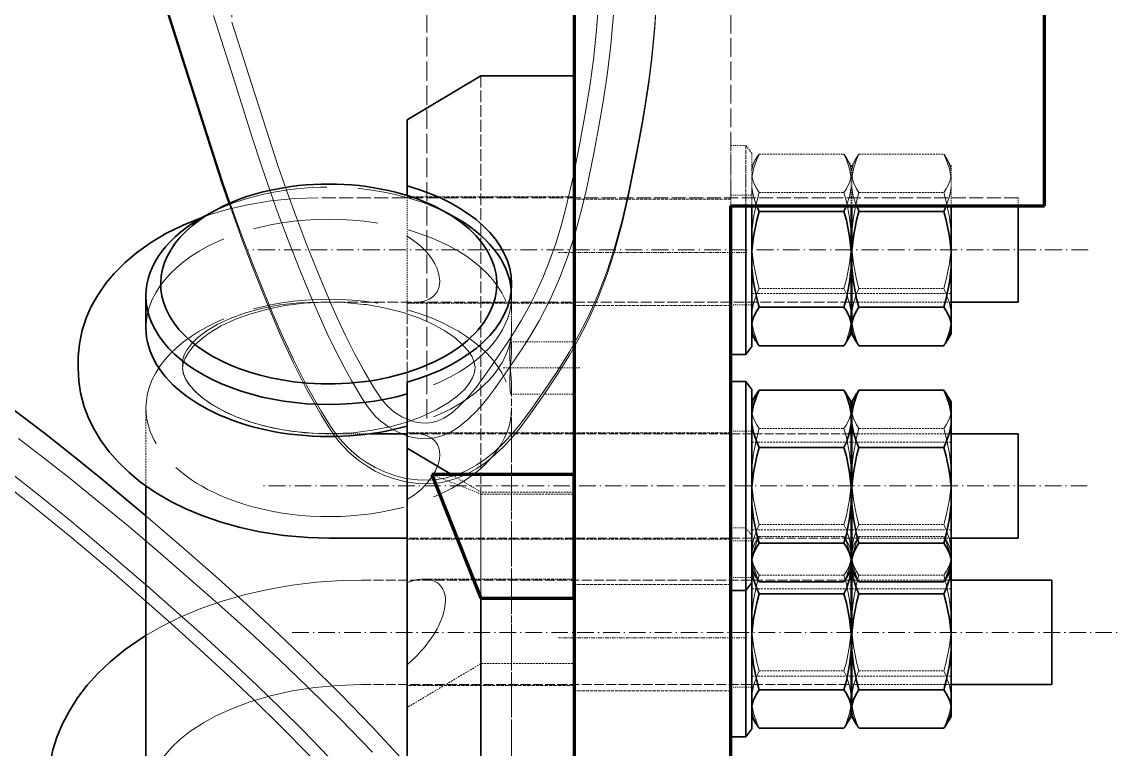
# Model space of a CAD drawing. Header units: millimetres. Extents: x 2911 to 32318, y 2586 to 23381.
# Drawn here: x 13490.2 to 13595.4, y 10817.3 to 10886.9 of the extents above; entities that cross this region are included whole.
import ezdxf

# ---------------------------------------------------------------- set-up
doc = ezdxf.new("R2010")
doc.units = ezdxf.units.MM
doc.linetypes.add('DASHDOT', pattern=[18.5, 12, -3, 0.5, -3])
doc.linetypes.add('DASHED', pattern=[15, 12, -3])

# ---------------------------------------------------------------- blocks, each defined once
blk = doc.blocks.new('A$C55E021B5')
at = {"color": 7, "linetype": 'DASHED', "lineweight": 13, "ltscale": 0.154425}
blk.add_line((1226.47, 1136.79), (1226.47, 1044.13), dxfattribs=at)
at = {"color": 7, "linetype": 'DASHED', "lineweight": 13, "ltscale": 0.149374}
blk.add_line((1178.7, 1116.53), (1178.7, 1026.91), dxfattribs=at)
at = {"color": 7, "linetype": 'DASHED', "lineweight": 13, "ltscale": 0.153949}
blk.add_line((1207.82, 1098.09), (1207.82, 1005.72), dxfattribs=at)
at = {"color": 7, "lineweight": 35, "ltscale": 0.041666}
blk.add_line((1148.7, 1051.53), (1148.7, 1026.53), dxfattribs=at)
at = {"color": 7, "lineweight": 140, "ltscale": 0.041666}
blk.add_line((1148.7, 1026.53), (1148.7, 1051.53), dxfattribs=at)
at = {"color": 7, "lineweight": 35, "ltscale": 0.2}
blk.add_line((1193.7, 1051.53), (1193.7, 931.53), dxfattribs=at)
at = {"color": 7, "lineweight": 140, "ltscale": 0.2}
blk.add_line((1193.7, 1051.53), (1193.7, 931.53), dxfattribs=at)
at = {"color": 7, "lineweight": 35, "ltscale": 0.014882}
for p, q in [((1202.63, 1038.98), (1193.7, 1038.98)), ((1202.63, 988.98), (1193.7, 988.98))]:
    blk.add_line(p, q, dxfattribs=at)
at = {"color": 7, "linetype": 'DASHED', "lineweight": 13, "ltscale": 0.063608}
blk.add_line((1193.7, 1038.98), (1193.7, 1000.81), dxfattribs=at)
at = {"color": 7, "linetype": 'DASHED', "lineweight": 13, "ltscale": 0.093789}
blk.add_line((1202.63, 1038.98), (1202.63, 982.7), dxfattribs=at)
at = {"color": 7, "lineweight": 35, "ltscale": 0.013712}
blk.add_line((1202.63, 1038.98), (1209.7, 1034.77), dxfattribs=at)
at = {"color": 7, "lineweight": 35, "ltscale": 0.010525}
for p, q in [((1209.7, 1028.46), (1209.7, 1034.77)), ((1209.7, 1003.33), (1209.7, 1009.65))]:
    blk.add_line(p, q, dxfattribs=at)
at = {"color": 7, "linetype": 'DASHED', "lineweight": 13, "ltscale": 0.001576}
for p, q in [((1176.7, 1031.56), (1177.28, 1032.31)), ((1176.7, 994.94), (1177.28, 995.69))]:
    blk.add_line(p, q, dxfattribs=at)
at = {"color": 7, "linetype": 'DASHED', "lineweight": 13, "ltscale": 0.030065}
for p, q in [((1177.28, 1032.31), (1177.28, 1014.27)), ((1177.28, 1009.71), (1177.28, 991.67)), ((1177.28, 995.69), (1177.28, 977.65))]:
    blk.add_line(p, q, dxfattribs=at)
at = {"color": 7, "linetype": 'DASHED', "lineweight": 13, "ltscale": 0.002374}
for p, q in [((1178.7, 1032.31), (1177.28, 1032.31)), ((1178.7, 995.69), (1177.28, 995.69))]:
    blk.add_line(p, q, dxfattribs=at)
at = {"color": 7, "linetype": 'DASHED', "lineweight": 13, "ltscale": 0.003268}
for p, q in [((1178.7, 1032.31), (1178.7, 1030.35)), ((1177.28, 1014.27), (1177.28, 1012.31)), ((1177.28, 991.67), (1177.28, 989.71)), ((1177.28, 977.65), (1177.28, 975.69))]:
    blk.add_line(p, q, dxfattribs=at)
at = {"color": 7, "linetype": 'DASHED', "lineweight": 13, "ltscale": 0.001316}
for p, q in [((1157.64, 1030.35), (1158.04, 1031.04)), ((1167.14, 1030.35), (1166.75, 1031.04)), ((1167.2, 1030.35), (1167.6, 1031.04)), ((1176.7, 1030.35), (1176.31, 1031.04)), ((1157.64, 993.73), (1158.04, 994.41)), ((1167.14, 993.73), (1166.75, 994.41)), ((1167.2, 993.73), (1167.6, 994.41)), ((1176.7, 993.73), (1176.31, 994.41))]:
    blk.add_line(p, q, dxfattribs=at)
at = {"color": 7, "linetype": 'DASHED', "lineweight": 13, "ltscale": 0.013528}
for p, q in [((1166.45, 1031.49), (1158.33, 1031.49)), ((1176.01, 1031.49), (1167.89, 1031.49)), ((1166.45, 1027.81), (1158.33, 1027.81)), ((1176.01, 1027.81), (1167.89, 1027.81)), ((1166.45, 1018.63), (1158.33, 1018.63)), ((1176.01, 1018.63), (1167.89, 1018.63)), ((1166.45, 1005.21), (1158.33, 1005.21)), ((1176.01, 1005.21), (1167.89, 1005.21)), ((1166.45, 996.03), (1158.33, 996.03)), ((1176.01, 996.03), (1167.89, 996.03)), ((1166.45, 994.87), (1158.33, 994.87)), ((1176.01, 994.87), (1167.89, 994.87)), ((1166.45, 991.18), (1158.33, 991.18)), ((1176.01, 991.18), (1167.89, 991.18)), ((1166.45, 982), (1158.33, 982)), ((1176.01, 982), (1167.89, 982))]:
    blk.add_line(p, q, dxfattribs=at)
at = {"color": 7, "linetype": 'DASHED', "lineweight": 13, "ltscale": 0.003023}
blk.add_line((1176.7, 1031.56), (1176.7, 1029.75), dxfattribs=at)
at = {"color": 7, "linetype": 'DASHED', "lineweight": 13, "ltscale": 0.001886}
for p, q in [((1157.64, 1030.35), (1157.64, 1029.22)), ((1167.14, 1030.35), (1167.14, 1029.22)), ((1167.2, 1030.35), (1167.2, 1029.22)), ((1176.7, 1030.35), (1176.7, 1029.22))]:
    blk.add_line(p, q, dxfattribs=at)
at = {"color": 7, "linetype": 'DASHED', "lineweight": 13, "ltscale": 0.006371}
for p, q in [((1177.28, 1030.35), (1177.28, 1026.53)), ((1178.7, 1030.35), (1178.7, 1026.53))]:
    blk.add_line(p, q, dxfattribs=at)
at = {"color": 7, "linetype": 'DASHED', "lineweight": 13, "ltscale": 0.001592}
for p, q in [((1157.64, 1028.27), (1157.64, 1029.22)), ((1167.14, 1028.27), (1167.14, 1029.22)), ((1167.2, 1028.27), (1167.2, 1029.22)), ((1176.7, 1028.27), (1176.7, 1029.22))]:
    blk.add_line(p, q, dxfattribs=at)
at = {"color": 7, "linetype": 'DASHED', "lineweight": 13, "ltscale": 0.005366}
blk.add_line((1176.7, 1029.75), (1176.7, 1026.53), dxfattribs=at)
at = {"color": 7, "linetype": 'DASHED', "lineweight": 13, "ltscale": 0.002895}
for p, q in [((1157.64, 1028.27), (1157.64, 1026.53)), ((1167.14, 1028.27), (1167.14, 1026.53)), ((1167.2, 1028.27), (1167.2, 1026.53))]:
    blk.add_line(p, q, dxfattribs=at)
at = {"color": 7, "linetype": 'DASHED', "lineweight": 13, "ltscale": 0.010101}
for p, q in [((1176.7, 1028.27), (1176.7, 1022.21)), ((1176.7, 1005.67), (1176.7, 999.61))]:
    blk.add_line(p, q, dxfattribs=at)
at = {"color": 7, "lineweight": 35, "ltscale": 0.001567}
blk.add_line((1209.7, 1028.46), (1209.7, 1027.52), dxfattribs=at)
at = {"color": 7, "linetype": 'DASHED', "lineweight": 13, "ltscale": 0.001306}
blk.add_line((1151.2, 1027.31), (1151.2, 1026.53), dxfattribs=at)
at = {"color": 7, "linetype": 'DASHED', "lineweight": 13, "ltscale": 0.111666}
blk.add_line((1151.2, 1027.31), (1218.2, 1027.31), dxfattribs=at)
at = {"color": 7, "linetype": 'DASHED', "lineweight": 13, "ltscale": 0.003333}
for p, q in [((1178.7, 1027.56), (1176.7, 1027.56)), ((1178.7, 1017.06), (1176.7, 1017.06)), ((1178.7, 1004.96), (1176.7, 1004.96)), ((1178.7, 994.46), (1176.7, 994.46)), ((1178.7, 990.94), (1176.7, 990.94)), ((1178.7, 980.44), (1176.7, 980.44))]:
    blk.add_line(p, q, dxfattribs=at)
at = {"color": 7, "linetype": 'DASHED', "lineweight": 13, "ltscale": 0.025}
for p, q in [((1178.7, 1027.18), (1193.7, 1027.18)), ((1178.7, 1016.98), (1193.7, 1016.98)), ((1178.7, 1004.81), (1193.7, 1004.81)), ((1178.7, 994.61), (1193.7, 994.61)), ((1178.7, 990.28), (1193.7, 990.28)), ((1178.7, 980.08), (1193.7, 980.08))]:
    blk.add_line(p, q, dxfattribs=at)
at = {"color": 7, "linetype": 'DASHED', "lineweight": 13, "ltscale": 0.00062561}
blk.add_line((1178.7, 1026.91), (1178.7, 1026.53), dxfattribs=at)
at = {"color": 7, "linetype": 'DASHED', "lineweight": 13, "ltscale": 0.026667}
for p, q in [((1209.7, 1027.41), (1193.7, 1027.41)), ((1209.7, 1017.21), (1193.7, 1017.21)), ((1209.7, 1004.81), (1193.7, 1004.81)), ((1209.7, 994.61), (1193.7, 994.61)), ((1193.7, 980.59), (1209.7, 980.59))]:
    blk.add_line(p, q, dxfattribs=at)
at = {"color": 7, "linetype": 'DASHED', "lineweight": 13, "ltscale": 0.006498}
blk.add_line((1209.7, 1027.52), (1209.7, 1023.62), dxfattribs=at)
at = {"color": 7, "lineweight": 35, "ltscale": 0.05}
blk.add_line((1178.7, 1026.53), (1148.7, 1026.53), dxfattribs=at)
at = {"color": 7, "lineweight": 140, "ltscale": 0.05}
blk.add_line((1178.7, 1026.53), (1148.7, 1026.53), dxfattribs=at)
at = {"color": 7, "lineweight": 35, "ltscale": 0.011984}
blk.add_line((1151.2, 1026.53), (1151.2, 1019.34), dxfattribs=at)
at = {"color": 7, "lineweight": 35, "ltscale": 0.007206}
for p, q in [((1157.64, 1026.53), (1157.64, 1022.21)), ((1167.14, 1026.53), (1167.14, 1022.21)), ((1167.2, 1026.53), (1167.2, 1022.21))]:
    blk.add_line(p, q, dxfattribs=at)
at = {"color": 7, "linetype": 'DASHED', "lineweight": 13, "ltscale": 0.015833}
for p, q in [((1167.14, 1026.5), (1157.64, 1026.5)), ((1176.7, 1026.5), (1167.2, 1026.5)), ((1167.14, 1018.13), (1157.64, 1018.13)), ((1176.7, 1018.13), (1167.2, 1018.13)), ((1167.14, 1003.9), (1157.64, 1003.9)), ((1176.7, 1003.9), (1167.2, 1003.9)), ((1167.14, 995.52), (1157.64, 995.52)), ((1176.7, 995.52), (1167.2, 995.52)), ((1167.14, 989.87), (1157.64, 989.87)), ((1176.7, 989.87), (1167.2, 989.87)), ((1167.14, 981.5), (1157.64, 981.5)), ((1176.7, 981.5), (1167.2, 981.5))]:
    blk.add_line(p, q, dxfattribs=at)
at = {"color": 7, "lineweight": 35, "ltscale": 0.013528}
for p, q in [((1166.45, 1026), (1158.33, 1026)), ((1176.01, 1026), (1167.89, 1026)), ((1166.45, 1016.82), (1158.33, 1016.82)), ((1176.01, 1016.82), (1167.89, 1016.82)), ((1166.45, 1013.14), (1158.33, 1013.14)), ((1176.01, 1013.14), (1167.89, 1013.14)), ((1166.45, 1008.89), (1158.33, 1008.89)), ((1176.01, 1008.89), (1167.89, 1008.89)), ((1166.45, 1003.4), (1158.33, 1003.4)), ((1176.01, 1003.4), (1167.89, 1003.4)), ((1166.45, 994.22), (1158.33, 994.22)), ((1176.01, 994.22), (1167.89, 994.22)), ((1166.45, 990.53), (1158.33, 990.53)), ((1176.01, 990.53), (1167.89, 990.53)), ((1166.45, 989.37), (1158.33, 989.37)), ((1176.01, 989.37), (1167.89, 989.37)), ((1166.45, 980.19), (1158.33, 980.19)), ((1176.01, 980.19), (1167.89, 980.19)), ((1166.45, 976.51), (1158.33, 976.51)), ((1176.01, 976.51), (1167.89, 976.51))]:
    blk.add_line(p, q, dxfattribs=at)
at = {"color": 7, "lineweight": 35, "ltscale": 0.022445}
blk.add_line((1176.7, 1026.53), (1176.7, 1013.06), dxfattribs=at)
at = {"color": 7, "lineweight": 35, "ltscale": 0.023694}
for p, q in [((1177.28, 1026.53), (1177.28, 1012.31)), ((1178.7, 1026.53), (1178.7, 1012.31))]:
    blk.add_line(p, q, dxfattribs=at)
at = {"color": 7, "lineweight": 35, "ltscale": 0.158334}
blk.add_line((1178.7, 1026.53), (1178.7, 931.53), dxfattribs=at)
at = {"color": 7, "lineweight": 140, "ltscale": 0.158334}
blk.add_line((1178.7, 931.53), (1178.7, 1026.53), dxfattribs=at)
at = {"color": 7, "lineweight": 35, "ltscale": 0.001802}
blk.add_line((1206.38, 1026.13), (1205.43, 1025.62), dxfattribs=at)
at = {"color": 7, "lineweight": 35, "ltscale": 0.001803}
blk.add_line((1228.02, 1026.13), (1228.97, 1025.62), dxfattribs=at)
at = {"color": 7, "linetype": 'DASHED', "lineweight": 13, "ltscale": 0.010592}
blk.add_line((1209.7, 1023.62), (1209.7, 1017.26), dxfattribs=at)
at = {"color": 7, "linetype": 'DASHDOT', "lineweight": 13, "ltscale": 0.134}
blk.add_line((1144.5, 1022.31), (1224.9, 1022.31), dxfattribs=at)
at = {"color": 7, "lineweight": 35, "ltscale": 0.00266}
for p, q in [((1157.64, 1020.61), (1157.64, 1022.21)), ((1167.14, 1020.61), (1167.14, 1022.21)), ((1167.2, 1020.61), (1167.2, 1022.21)), ((1157.64, 998.01), (1157.64, 999.61)), ((1167.14, 998.01), (1167.14, 999.61)), ((1167.2, 998.01), (1167.2, 999.61))]:
    blk.add_line(p, q, dxfattribs=at)
at = {"color": 7, "linetype": 'DASHED', "lineweight": 13, "ltscale": 0.00266}
for p, q in [((1176.7, 1020.61), (1176.7, 1022.21)), ((1176.7, 998.01), (1176.7, 999.61))]:
    blk.add_line(p, q, dxfattribs=at)
at = {"color": 7, "linetype": 'DASHDOT', "lineweight": 13, "ltscale": 0.03}
for p, q in [((1177.2, 1022.08), (1195.2, 1022.08)), ((1177.2, 985.18), (1195.2, 985.18))]:
    blk.add_line(p, q, dxfattribs=at)
at = {"color": 7, "lineweight": 35, "ltscale": 0.008855}
for p, q in [((1157.64, 1020.61), (1157.64, 1015.3)), ((1167.14, 1020.61), (1167.14, 1015.3)), ((1167.2, 1020.61), (1167.2, 1015.3)), ((1157.64, 998.01), (1157.64, 992.7)), ((1167.14, 998.01), (1167.14, 992.7)), ((1167.2, 998.01), (1167.2, 992.7)), ((1157.64, 983.98), (1157.64, 978.67)), ((1167.14, 983.98), (1167.14, 978.67)), ((1167.2, 983.98), (1167.2, 978.67))]:
    blk.add_line(p, q, dxfattribs=at)
at = {"color": 7, "linetype": 'DASHED', "lineweight": 13, "ltscale": 0.008855}
for p, q in [((1176.7, 1020.61), (1176.7, 1015.3)), ((1176.7, 998.01), (1176.7, 992.7)), ((1176.7, 983.98), (1176.7, 978.67))]:
    blk.add_line(p, q, dxfattribs=at)
at = {"color": 7, "lineweight": 35, "ltscale": 0.003377}
for p, q in [((1151.2, 1019.34), (1151.2, 1017.31)), ((1151.2, 994.71), (1151.2, 996.74)), ((1147.98, 982.71), (1147.98, 980.69))]:
    blk.add_line(p, q, dxfattribs=at)
at = {"color": 7, "linetype": 'DASHED', "lineweight": 13, "ltscale": 0.010049}
blk.add_line((1199.7, 1019.05), (1199.7, 1013.02), dxfattribs=at)
at = {"color": 7, "lineweight": 35, "ltscale": 0.010737}
for p, q in [((1151.2, 1017.31), (1157.64, 1017.31)), ((1151.2, 1004.71), (1157.64, 1004.71)), ((1151.2, 994.71), (1157.64, 994.71))]:
    blk.add_line(p, q, dxfattribs=at)
at = {"color": 7, "linetype": 'DASHED', "lineweight": 13, "ltscale": 0.015834}
for p, q in [((1157.64, 1017.31), (1167.14, 1017.31)), ((1157.64, 1004.71), (1167.14, 1004.71)), ((1157.64, 994.71), (1167.14, 994.71)), ((1167.14, 990.69), (1157.64, 990.69)), ((1167.14, 980.69), (1157.64, 980.69))]:
    blk.add_line(p, q, dxfattribs=at)
at = {"color": 7, "lineweight": 35, "ltscale": 9.53674e-05}
for p, q in [((1167.14, 1017.31), (1167.2, 1017.31)), ((1167.14, 1004.71), (1167.2, 1004.71)), ((1167.14, 994.71), (1167.2, 994.71)), ((1167.2, 990.69), (1167.14, 990.69)), ((1167.2, 980.69), (1167.14, 980.69))]:
    blk.add_line(p, q, dxfattribs=at)
at = {"color": 7, "linetype": 'DASHED', "lineweight": 13, "ltscale": 0.085}
blk.add_line((1167.2, 1017.31), (1218.2, 1017.31), dxfattribs=at)
at = {"color": 7, "linetype": 'DASHED', "lineweight": 13, "ltscale": 0.005113}
blk.add_line((1199.7, 1014.85), (1199.7, 1017.92), dxfattribs=at)
at = {"color": 7, "lineweight": 35, "ltscale": 0.005113}
blk.add_line((1234.7, 1014.85), (1234.7, 1017.91), dxfattribs=at)
at = {"color": 7, "linetype": 'DASHED', "lineweight": 13, "ltscale": 7.97272e-05}
for p, q in [((1209.7, 1017.26), (1209.7, 1017.21)), ((1209.7, 994.66), (1209.7, 994.61))]:
    blk.add_line(p, q, dxfattribs=at)
at = {"color": 7, "linetype": 'DASHED', "lineweight": 13, "ltscale": 0.075057}
blk.add_line((1209.7, 1017.22), (1209.7, 972.18), dxfattribs=at)
at = {"color": 7, "lineweight": 35, "ltscale": 0.001067}
for p, q in [((1157.64, 1014.66), (1157.64, 1015.3)), ((1167.14, 1014.66), (1167.14, 1015.3)), ((1167.2, 1014.66), (1167.2, 1015.3)), ((1176.7, 1014.66), (1176.7, 1015.3)), ((1157.64, 978.03), (1157.64, 978.67)), ((1167.14, 978.03), (1167.14, 978.67)), ((1167.2, 978.03), (1167.2, 978.67)), ((1176.7, 978.03), (1176.7, 978.67))]:
    blk.add_line(p, q, dxfattribs=at)
at = {"color": 7, "lineweight": 35, "ltscale": 0.000639725}
for p, q in [((1157.64, 1014.66), (1157.64, 1014.27)), ((1167.14, 1014.66), (1167.14, 1014.27)), ((1167.2, 1014.66), (1167.2, 1014.27)), ((1176.7, 1014.66), (1176.7, 1014.27)), ((1157.64, 978.03), (1157.64, 977.65)), ((1167.14, 978.03), (1167.14, 977.65)), ((1167.2, 978.03), (1167.2, 977.65)), ((1176.7, 978.03), (1176.7, 977.65))]:
    blk.add_line(p, q, dxfattribs=at)
at = {"color": 7, "lineweight": 35, "ltscale": 0.001316}
for p, q in [((1157.64, 1014.27), (1158.04, 1013.59)), ((1167.14, 1014.27), (1166.75, 1013.59)), ((1167.2, 1014.27), (1167.6, 1013.59)), ((1176.7, 1014.27), (1176.31, 1013.59)), ((1157.64, 1007.75), (1158.04, 1008.44)), ((1167.14, 1007.75), (1166.75, 1008.44)), ((1167.2, 1007.75), (1167.6, 1008.44)), ((1176.7, 1007.75), (1176.31, 1008.44)), ((1157.64, 991.67), (1158.04, 990.99)), ((1167.14, 991.67), (1166.75, 990.99)), ((1167.2, 991.67), (1167.6, 990.99)), ((1176.7, 991.67), (1176.31, 990.99)), ((1157.64, 977.65), (1158.04, 976.96)), ((1167.14, 977.65), (1166.75, 976.96)), ((1167.2, 977.65), (1167.6, 976.96)), ((1176.7, 977.65), (1176.31, 976.96))]:
    blk.add_line(p, q, dxfattribs=at)
at = {"color": 7, "lineweight": 35, "ltscale": 0.001576}
for p, q in [((1176.7, 1013.06), (1177.28, 1012.31)), ((1176.7, 1008.96), (1177.28, 1009.71)), ((1176.7, 990.46), (1177.28, 989.71)), ((1176.7, 976.44), (1177.28, 975.69))]:
    blk.add_line(p, q, dxfattribs=at)
at = {"color": 7, "linetype": 'DASHED', "lineweight": 13, "ltscale": 0.010106}
for p, q in [((1199.76, 1013.51), (1193.7, 1013.51)), ((1199.76, 1008.51), (1193.7, 1008.51))]:
    blk.add_line(p, q, dxfattribs=at)
at = {"color": 7, "lineweight": 35, "ltscale": 0.002374}
for p, q in [((1178.7, 1012.31), (1177.28, 1012.31)), ((1178.7, 1009.71), (1177.28, 1009.71)), ((1178.7, 989.71), (1177.28, 989.71)), ((1178.7, 975.69), (1177.28, 975.69))]:
    blk.add_line(p, q, dxfattribs=at)
at = {"color": 7, "linetype": 'DASHDOT', "lineweight": 13, "ltscale": 0.012384}
blk.add_line((1200.51, 1011.01), (1193.08, 1011.01), dxfattribs=at)
at = {"color": 7, "linetype": 'DASHED', "lineweight": 13, "ltscale": 0.000991058}
blk.add_line((1231.2, 1011.61), (1231.2, 1011.01), dxfattribs=at)
at = {"color": 7, "lineweight": 35, "ltscale": 0.000991058}
blk.add_line((1241.2, 1011.61), (1241.2, 1011.01), dxfattribs=at)
at = {"color": 7, "lineweight": 35, "ltscale": 0.003023}
blk.add_line((1176.7, 1008.96), (1176.7, 1007.15), dxfattribs=at)
at = {"color": 7, "lineweight": 35, "ltscale": 0.003268}
for p, q in [((1177.28, 1009.71), (1177.28, 1007.75)), ((1178.7, 1009.71), (1178.7, 1007.75))]:
    blk.add_line(p, q, dxfattribs=at)
at = {"color": 7, "linetype": 'DASHED', "lineweight": 13, "ltscale": 0.060293}
blk.add_line((1199.7, 1009), (1199.7, 972.83), dxfattribs=at)
at = {"color": 7, "lineweight": 35, "ltscale": 0.001886}
for p, q in [((1157.64, 1007.75), (1157.64, 1006.62)), ((1167.14, 1007.75), (1167.14, 1006.62)), ((1167.2, 1007.75), (1167.2, 1006.62)), ((1176.7, 1007.75), (1176.7, 1006.62))]:
    blk.add_line(p, q, dxfattribs=at)
at = {"color": 7, "lineweight": 35, "ltscale": 0.02781}
blk.add_line((1176.7, 1007.15), (1176.7, 990.46), dxfattribs=at)
at = {"color": 7, "lineweight": 35, "ltscale": 0.030065}
for p, q in [((1177.28, 1007.75), (1177.28, 989.71)), ((1178.7, 1007.75), (1178.7, 989.71))]:
    blk.add_line(p, q, dxfattribs=at)
at = {"color": 7, "linetype": 'DASHED', "lineweight": 13, "ltscale": 0.328569}
blk.add_line((1199.7, 810.04), (1199.7, 1007.18), dxfattribs=at)
at = {"color": 7, "linetype": 'DASHED', "lineweight": 13, "ltscale": 0.012449}
blk.add_line((1234.7, 999.71), (1234.7, 1007.18), dxfattribs=at)
at = {"color": 7, "lineweight": 35, "ltscale": 0.001592}
for p, q in [((1157.64, 1005.67), (1157.64, 1006.62)), ((1167.14, 1005.67), (1167.14, 1006.62)), ((1167.2, 1005.67), (1167.2, 1006.62)), ((1176.7, 1005.67), (1176.7, 1006.62))]:
    blk.add_line(p, q, dxfattribs=at)
at = {"color": 7, "lineweight": 35, "ltscale": 0.01329}
for p, q in [((1151.2, 996.74), (1151.2, 1004.71)), ((1147.98, 990.69), (1147.98, 982.71))]:
    blk.add_line(p, q, dxfattribs=at)
at = {"color": 7, "lineweight": 35, "ltscale": 0.010101}
for p, q in [((1157.64, 1005.67), (1157.64, 999.61)), ((1167.14, 1005.67), (1167.14, 999.61)), ((1167.2, 1005.67), (1167.2, 999.61)), ((1157.64, 991.64), (1157.64, 985.58)), ((1167.14, 991.64), (1167.14, 985.58)), ((1167.2, 991.64), (1167.2, 985.58))]:
    blk.add_line(p, q, dxfattribs=at)
at = {"color": 7, "linetype": 'DASHED', "lineweight": 13, "ltscale": 0.070834}
for p, q in [((1167.2, 1004.71), (1209.7, 1004.71)), ((1167.2, 994.71), (1209.7, 994.71))]:
    blk.add_line(p, q, dxfattribs=at)
at = {"color": 7, "lineweight": 35, "ltscale": 0.005838}
blk.add_line((1209.7, 1004.71), (1213.2, 1004.71), dxfattribs=at)
at = {"color": 7, "linetype": 'DASHED', "lineweight": 13, "ltscale": 0.006662}
blk.add_line((1213.2, 1004.71), (1217.2, 1004.71), dxfattribs=at)
at = {"color": 7, "lineweight": 35, "ltscale": 0.008222}
blk.add_line((1209.7, 1003.33), (1205.46, 1000.81), dxfattribs=at)
at = {"color": 7, "lineweight": 35, "ltscale": 0.073831}
blk.add_line((1209.7, 1003.33), (1209.7, 959.03), dxfattribs=at)
at = {"color": 7, "lineweight": 35, "ltscale": 0.022745}
blk.add_line((1207.35, 1000.81), (1193.7, 1000.81), dxfattribs=at)
at = {"color": 7, "lineweight": 35, "ltscale": 0.019714}
blk.add_line((1193.7, 988.98), (1193.7, 1000.81), dxfattribs=at)
at = {"color": 7, "lineweight": 140, "ltscale": 0.022745}
blk.add_line((1193.7, 1000.81), (1207.35, 1000.81), dxfattribs=at)
at = {"color": 7, "lineweight": 140, "ltscale": 0.019714}
blk.add_line((1193.7, 988.98), (1193.7, 1000.81), dxfattribs=at)
at = {"color": 7, "linetype": 'DASHED', "lineweight": 13, "ltscale": 0.00549}
blk.add_line((1205.46, 1000.81), (1202.63, 999.13), dxfattribs=at)
at = {"color": 7, "lineweight": 35, "ltscale": 0.021225}
blk.add_line((1202.63, 988.98), (1207.35, 1000.81), dxfattribs=at)
at = {"color": 7, "linetype": 'DASHED', "lineweight": 13, "ltscale": 0.008465}
blk.add_line((1202.63, 998.93), (1207.35, 1000.81), dxfattribs=at)
at = {"color": 7, "lineweight": 140, "ltscale": 0.021225}
blk.add_line((1207.35, 1000.81), (1202.63, 988.98), dxfattribs=at)
at = {"color": 7, "linetype": 'DASHDOT', "lineweight": 13, "ltscale": 0.132001}
blk.add_line((1144.6, 999.71), (1223.8, 999.71), dxfattribs=at)
at = {"color": 7, "lineweight": 35, "ltscale": 0.072446}
blk.add_line((1234.7, 956.24), (1234.7, 999.71), dxfattribs=at)
at = {"color": 7, "linetype": 'DASHED', "lineweight": 13, "ltscale": 0.014882}
for p, q in [((1193.7, 999.13), (1202.63, 999.13)), ((1202.63, 998.93), (1193.7, 998.93)), ((1202.63, 982.7), (1193.7, 982.7))]:
    blk.add_line(p, q, dxfattribs=at)
at = {"color": 7, "linetype": 'DASHED', "lineweight": 13, "ltscale": 0.016908}
blk.add_line((1202.63, 999.13), (1202.63, 988.98), dxfattribs=at)
at = {"color": 7, "linetype": 'DASHED', "lineweight": 13, "ltscale": 0.016579}
blk.add_line((1202.63, 998.93), (1202.63, 988.98), dxfattribs=at)
at = {"color": 7, "linetype": 'DASHED', "lineweight": 13, "ltscale": 0.006248}
blk.add_line((1209.7, 998.41), (1209.7, 994.66), dxfattribs=at)
at = {"color": 7, "lineweight": 35, "ltscale": 0.0125}
blk.add_line((1209.7, 994.71), (1217.2, 994.71), dxfattribs=at)
at = {"color": 7, "linetype": 'DASHED', "lineweight": 13, "ltscale": 0.006689}
blk.add_line((1177.28, 993.73), (1177.28, 989.71), dxfattribs=at)
at = {"color": 7, "lineweight": 35, "ltscale": 0.001068}
for p, q in [((1157.64, 992.06), (1157.64, 992.7)), ((1167.14, 992.06), (1167.14, 992.7)), ((1167.2, 992.06), (1167.2, 992.7)), ((1176.7, 992.06), (1176.7, 992.7))]:
    blk.add_line(p, q, dxfattribs=at)
at = {"color": 7, "lineweight": 35, "ltscale": 0.000639343}
for p, q in [((1157.64, 992.06), (1157.64, 991.67)), ((1167.14, 992.06), (1167.14, 991.67)), ((1167.2, 992.06), (1167.2, 991.67)), ((1176.7, 992.06), (1176.7, 991.67))]:
    blk.add_line(p, q, dxfattribs=at)
at = {"color": 7, "lineweight": 35, "ltscale": 5.30243e-05}
for p, q in [((1157.64, 991.64), (1157.64, 991.67)), ((1167.14, 991.64), (1167.14, 991.67)), ((1167.2, 991.64), (1167.2, 991.67))]:
    blk.add_line(p, q, dxfattribs=at)
at = {"color": 7, "linetype": 'DASHED', "lineweight": 13, "ltscale": 0.000391006}
blk.add_line((1176.7, 991.91), (1176.7, 991.67), dxfattribs=at)
at = {"color": 7, "lineweight": 35, "ltscale": 0.025392}
blk.add_line((1176.7, 991.67), (1176.7, 976.44), dxfattribs=at)
at = {"color": 7, "lineweight": 35, "ltscale": 0.01611}
for p, q in [((1157.64, 990.69), (1147.98, 990.69)), ((1157.64, 980.69), (1147.98, 980.69))]:
    blk.add_line(p, q, dxfattribs=at)
at = {"color": 7, "linetype": 'DASHED', "lineweight": 13, "ltscale": 0.07813}
for p, q in [((1214.08, 990.69), (1167.2, 990.69)), ((1214.08, 980.69), (1167.2, 980.69))]:
    blk.add_line(p, q, dxfattribs=at)
at = {"color": 7, "linetype": 'DASHED', "lineweight": 13, "ltscale": 0.008138}
blk.add_line((1176.7, 990.46), (1176.7, 985.58), dxfattribs=at)
at = {"color": 7, "linetype": 'DASHED', "lineweight": 13, "ltscale": 0.001876}
blk.add_line((1178.7, 990.84), (1178.7, 989.71), dxfattribs=at)
at = {"color": 7, "linetype": 'DASHED', "lineweight": 13, "ltscale": 0.023994}
blk.add_line((1193.7, 990.79), (1208.1, 990.79), dxfattribs=at)
at = {"color": 7, "lineweight": 35, "ltscale": 0.023376}
for p, q in [((1177.28, 989.71), (1177.28, 975.69)), ((1178.7, 989.71), (1178.7, 975.69))]:
    blk.add_line(p, q, dxfattribs=at)
at = {"color": 7, "linetype": 'DASHED', "lineweight": 13, "ltscale": 0.076881}
blk.add_line((1193.7, 988.98), (1193.7, 942.85), dxfattribs=at)
at = {"color": 7, "lineweight": 140, "ltscale": 0.014882}
blk.add_line((1202.63, 988.98), (1193.7, 988.98), dxfattribs=at)
at = {"color": 7, "lineweight": 35, "ltscale": 0.076881}
blk.add_line((1202.63, 988.98), (1202.63, 942.85), dxfattribs=at)
at = {"color": 7, "linetype": 'DASHDOT', "lineweight": 13, "ltscale": 0.132204}
blk.add_line((1220.69, 985.69), (1141.37, 985.69), dxfattribs=at)
at = {"color": 7, "lineweight": 35, "ltscale": 0.002659}
for p, q in [((1157.64, 983.98), (1157.64, 985.58)), ((1167.14, 983.98), (1167.14, 985.58)), ((1167.2, 983.98), (1167.2, 985.58))]:
    blk.add_line(p, q, dxfattribs=at)
at = {"color": 7, "linetype": 'DASHED', "lineweight": 13, "ltscale": 0.002659}
blk.add_line((1176.7, 983.98), (1176.7, 985.58), dxfattribs=at)
at = {"color": 7, "linetype": 'DASHED', "lineweight": 13, "ltscale": 0.013712}
blk.add_line((1202.63, 982.7), (1209.7, 978.5), dxfattribs=at)
at = {"color": 7, "linetype": 'DASHED', "lineweight": 13}
for points in [[(1207.76, 1004.23), (1208.2, 1004.24), (1208.64, 1004.28), (1209.14, 1004.36), (1209.64, 1004.49), (1210.57, 1004.85), (1211.45, 1005.33), (1212.23, 1005.91), (1212.65, 1006.31), (1213.02, 1006.72), (1213.48, 1007.31), (1213.77, 1007.72), (1214.3, 1008.57), (1215.03, 1009.81), (1215.72, 1011.07), (1216.55, 1012.68), (1217.34, 1014.31), (1218.23, 1016.27), (1219.08, 1018.25), (1219.9, 1020.24), (1221.09, 1023.25), (1222.23, 1026.28), (1223.64, 1030.36), (1224.53, 1033.09), (1226.27, 1038.58), (1228.24, 1044.76)], [(1207.6, 1000.26), (1208.72, 1000.29), (1209.82, 1000.44), (1210.9, 1000.72), (1211.93, 1001.1), (1212.75, 1001.48), (1213.54, 1001.94), (1214.28, 1002.45), (1214.81, 1002.87), (1215.3, 1003.32), (1215.76, 1003.8), (1216.19, 1004.29), (1216.67, 1004.91), (1217.1, 1005.53), (1217.93, 1006.86), (1219.32, 1009.32), (1220.58, 1011.81), (1221.75, 1014.33), (1222.62, 1016.36), (1223.46, 1018.39), (1224.48, 1020.94), (1225.47, 1023.51), (1226.64, 1026.76), (1227.39, 1028.99), (1228.81, 1033.37), (1231.17, 1040.78), (1233.53, 1048.21)], [(1185.81, 1046.94), (1186, 1043.91), (1186.29, 1040.89), (1186.57, 1038.59), (1186.92, 1036.31), (1187.18, 1034.75), (1187.75, 1031.66), (1188.51, 1027.82), (1189.12, 1025.17), (1189.85, 1022.51), (1190.56, 1020.32), (1191.38, 1018.15), (1192.32, 1016.03), (1192.9, 1014.84), (1193.52, 1013.69), (1194.17, 1012.56), (1195.41, 1010.59), (1196.56, 1008.88), (1197.76, 1007.14), (1198.88, 1005.63), (1199.49, 1004.89), (1200.47, 1003.81), (1201.27, 1003.05), (1202.13, 1002.34), (1203.02, 1001.72), (1203.98, 1001.19), (1205.01, 1000.76), (1206.09, 1000.46), (1206.84, 1000.33), (1207.6, 1000.26)], [(1185.81, 1046.6), (1186, 1043.57), (1186.29, 1040.55), (1186.57, 1038.25), (1186.92, 1035.97), (1187.18, 1034.41), (1187.75, 1031.32), (1188.51, 1027.48), (1189.12, 1024.83), (1189.85, 1022.17), (1190.56, 1019.98), (1191.38, 1017.81), (1192.32, 1015.69), (1192.9, 1014.5), (1193.52, 1013.35), (1194.17, 1012.22), (1195.41, 1010.25), (1196.56, 1008.54), (1197.76, 1006.8), (1198.88, 1005.29), (1199.49, 1004.55), (1200.47, 1003.47), (1201.27, 1002.71), (1202.13, 1002), (1203.02, 1001.39), (1203.98, 1000.85), (1205.01, 1000.42), (1206.09, 1000.12), (1206.84, 999.99), (1207.6, 999.92)], [(1189.94, 1044.86), (1190.2, 1041.94), (1190.55, 1039.04), (1190.93, 1036.53), (1191.22, 1034.87), (1191.84, 1031.55), (1192.54, 1028.12), (1192.93, 1026.42), (1193.61, 1023.87), (1194.31, 1021.7), (1195.13, 1019.56), (1196.05, 1017.49), (1197.07, 1015.51), (1198, 1013.95), (1198.65, 1012.92), (1200.07, 1010.82), (1201.32, 1009.03), (1201.98, 1008.15), (1202.5, 1007.51), (1203.04, 1006.9), (1203.88, 1006.06), (1204.77, 1005.34), (1205.23, 1005.04), (1205.71, 1004.78), (1206.37, 1004.5), (1207.05, 1004.32), (1207.76, 1004.23)], [(1191.36, 1046.24), (1191.56, 1043.38), (1191.87, 1040.53), (1192.19, 1038.2), (1192.57, 1035.87), (1193.21, 1032.35), (1193.82, 1029.31), (1194.15, 1027.8), (1194.5, 1026.31), (1194.96, 1024.62), (1195.48, 1022.93), (1196.06, 1021.27), (1196.72, 1019.65), (1197.25, 1018.46), (1197.81, 1017.3), (1198.75, 1015.59), (1199.78, 1013.93), (1201.03, 1012.07), (1202.04, 1010.6), (1203.09, 1009.15), (1203.94, 1008.13), (1204.8, 1007.25), (1205.5, 1006.66), (1206.2, 1006.21), (1206.75, 1005.95), (1207.3, 1005.79), (1207.82, 1005.72)], [(1220.27, 1025.31), (1221.19, 1027.85), (1222.07, 1030.41), (1223.75, 1035.58), (1226.47, 1044.13)], [(1246.9, 1004.25), (1244.4, 1002.34), (1241.95, 1000.41), (1239.14, 998.14), (1236.37, 995.85), (1233.57, 993.47), (1230.81, 991.08), (1227.77, 988.4), (1224.77, 985.7), (1221.95, 983.08), (1219.19, 980.45), (1216.06, 977.34), (1213.03, 974.21)], [(1247.53, 1000.86), (1244.98, 998.85), (1242.19, 996.59), (1239.43, 994.3), (1234.27, 989.87), (1229.24, 985.41), (1226.62, 983.01), (1224.06, 980.6), (1221.83, 978.45), (1219.66, 976.29), (1216.35, 972.87)], [(1157.64, 1029.22), (1157.79, 1030.06), (1158.11, 1030.98), (1158.33, 1031.49)], [(1157.64, 1029.97), (1157.78, 1030.48), (1158.04, 1031.04)], [(1167.14, 1029.22), (1166.99, 1030.06), (1166.68, 1030.98), (1166.45, 1031.49)], [(1167.14, 1029.97), (1167.01, 1030.48), (1166.75, 1031.04)], [(1167.2, 1029.22), (1167.35, 1030.06), (1167.66, 1030.98), (1167.89, 1031.49)], [(1167.2, 1029.97), (1167.33, 1030.48), (1167.6, 1031.04)], [(1176.7, 1029.22), (1176.55, 1030.06), (1176.24, 1030.98), (1176.01, 1031.49)], [(1176.7, 1029.97), (1176.57, 1030.48), (1176.31, 1031.04)], [(1157.64, 1029.33), (1157.79, 1028.77), (1158.11, 1028.15), (1158.33, 1027.81)], [(1167.14, 1029.33), (1166.99, 1028.77), (1166.68, 1028.15), (1166.45, 1027.81)], [(1167.2, 1029.33), (1167.35, 1028.77), (1167.66, 1028.15), (1167.89, 1027.81)], [(1176.7, 1029.33), (1176.55, 1028.77), (1176.24, 1028.15), (1176.01, 1027.81)], [(1157.64, 1028.27), (1157.79, 1027.44), (1158.1, 1026.53)], [(1157.64, 1024.02), (1157.79, 1025.42), (1158.11, 1026.96), (1158.33, 1027.81)], [(1167.14, 1024.02), (1166.99, 1025.42), (1166.68, 1026.96), (1166.45, 1027.81)], [(1167.14, 1028.27), (1167, 1027.44), (1166.69, 1026.53)], [(1167.2, 1028.27), (1167.35, 1027.44), (1167.65, 1026.53)], [(1167.2, 1024.02), (1167.35, 1025.42), (1167.66, 1026.96), (1167.89, 1027.81)], [(1176.7, 1024.02), (1176.55, 1025.42), (1176.24, 1026.96), (1176.01, 1027.81)], [(1176.7, 1028.27), (1176.55, 1027.44), (1176.25, 1026.53)], [(1292.61, 1028.38), (1287.6, 1025.67), (1283.2, 1023.19), (1278.87, 1020.66), (1274.61, 1018.09), (1270.42, 1015.48), (1266.31, 1012.83), (1262.27, 1010.14), (1258.31, 1007.4), (1254.44, 1004.63), (1250.19, 1001.44), (1246.05, 998.2), (1241.99, 994.9), (1238.01, 991.54), (1232.57, 986.79), (1229.89, 984.38), (1227.25, 981.94), (1224.45, 979.28), (1221.72, 976.61), (1219.08, 973.92), (1216.54, 971.23)], [(1207.6, 999.92), (1208.72, 999.95), (1209.82, 1000.1), (1210.9, 1000.38), (1211.93, 1000.76), (1212.75, 1001.14), (1213.54, 1001.6), (1214.28, 1002.11), (1214.81, 1002.53), (1215.3, 1002.98), (1215.76, 1003.46), (1216.19, 1003.95), (1216.67, 1004.57), (1217.1, 1005.19), (1217.93, 1006.52), (1219.32, 1008.98), (1220.58, 1011.47), (1221.75, 1013.99), (1222.62, 1016.02), (1223.46, 1018.05), (1224.48, 1020.6), (1225.47, 1023.17), (1226.75, 1026.75)], [(1218.2, 1027.31), (1220.49, 1027.24), (1222.76, 1027.02), (1224.98, 1026.64), (1226.8, 1026.22), (1228.56, 1025.7), (1229.25, 1025.46)], [(1207.82, 1005.72), (1208.4, 1005.75), (1209, 1005.86), (1209.61, 1006.06), (1210.21, 1006.33), (1210.98, 1006.82), (1211.6, 1007.38), (1212.17, 1008.05), (1212.42, 1008.4), (1212.91, 1009.16), (1213.84, 1010.76), (1214.73, 1012.4), (1215.57, 1014.06), (1216.36, 1015.76), (1217.02, 1017.24), (1218.29, 1020.26), (1219.3, 1022.78), (1220.27, 1025.31)], [(1209.7, 1023.62), (1209.19, 1023.29), (1208.7, 1022.93), (1208.29, 1022.57), (1207.9, 1022.18), (1207.57, 1021.79), (1207.27, 1021.37), (1207.05, 1020.99), (1206.86, 1020.59), (1206.65, 1019.95), (1206.57, 1019.33), (1206.63, 1018.77), (1206.82, 1018.29), (1207.13, 1017.91), (1207.35, 1017.74), (1207.59, 1017.6), (1207.97, 1017.45), (1208.38, 1017.35), (1208.8, 1017.28), (1209.7, 1017.22)], [(1157.64, 1022.42), (1157.79, 1021.02), (1158.11, 1019.48), (1158.33, 1018.63)], [(1167.14, 1022.42), (1166.99, 1021.02), (1166.68, 1019.48), (1166.45, 1018.63)], [(1167.2, 1022.42), (1167.35, 1021.02), (1167.66, 1019.48), (1167.89, 1018.63)], [(1176.7, 1022.42), (1176.55, 1021.02), (1176.24, 1019.48), (1176.01, 1018.63)], [(1157.64, 1016.36), (1157.79, 1017.2), (1158.11, 1018.12), (1158.33, 1018.63)], [(1167.14, 1016.36), (1166.99, 1017.2), (1166.68, 1018.12), (1166.45, 1018.63)], [(1167.2, 1016.36), (1167.35, 1017.2), (1167.66, 1018.12), (1167.89, 1018.63)], [(1176.7, 1016.36), (1176.55, 1017.2), (1176.24, 1018.12), (1176.01, 1018.63)], [(1213.84, 1017.1), (1215.72, 1017.27), (1217.63, 1017.31), (1219.54, 1017.21), (1221.4, 1016.98), (1223.17, 1016.62), (1224.77, 1016.17), (1226.14, 1015.67), (1227.49, 1015.04), (1228.64, 1014.35), (1229.49, 1013.71), (1230.18, 1013.06), (1230.64, 1012.5), (1230.96, 1011.96), (1231.15, 1011.45), (1231.2, 1010.94), (1231.12, 1010.48), (1230.91, 1009.97), (1230.54, 1009.39), (1229.98, 1008.76), (1229.29, 1008.15), (1228.3, 1007.45), (1227.09, 1006.79), (1225.89, 1006.26), (1224.33, 1005.72), (1222.63, 1005.28), (1220.83, 1004.96), (1220.56, 1004.92)], [(1218.2, 1017.31), (1220.07, 1017.24), (1221.9, 1017.04), (1223.65, 1016.7), (1225.28, 1016.25), (1226.64, 1015.75), (1227.87, 1015.16), (1228.83, 1014.59), (1229.72, 1013.92), (1230.35, 1013.32), (1230.77, 1012.78), (1231.05, 1012.27), (1231.18, 1011.82), (1231.2, 1011.61)], [(1220.56, 1004.92), (1218.68, 1004.75), (1216.77, 1004.72), (1214.86, 1004.81), (1213.01, 1005.05), (1211.23, 1005.4), (1209.64, 1005.85), (1208.27, 1006.35), (1206.91, 1006.99), (1205.76, 1007.68), (1204.91, 1008.31), (1204.22, 1008.96), (1203.77, 1009.52), (1203.44, 1010.06), (1203.26, 1010.58), (1203.2, 1011.09), (1203.28, 1011.55), (1203.49, 1012.06), (1203.86, 1012.64), (1204.42, 1013.27), (1205.11, 1013.88), (1206.1, 1014.57), (1207.31, 1015.24), (1208.51, 1015.77), (1210.07, 1016.31), (1211.77, 1016.75), (1213.57, 1017.07), (1213.84, 1017.1)], [(1157.64, 1015.4), (1157.79, 1014.56), (1158.11, 1013.64), (1158.33, 1013.14)], [(1167.14, 1015.4), (1166.99, 1014.56), (1166.68, 1013.64), (1166.45, 1013.14)], [(1167.2, 1015.4), (1167.35, 1014.56), (1167.66, 1013.64), (1167.89, 1013.14)], [(1176.7, 1015.4), (1176.55, 1014.56), (1176.24, 1013.64), (1176.01, 1013.14)], [(1199.76, 1013.51), (1199.77, 1013.51), (1199.77, 1013.51), (1199.78, 1013.5), (1199.8, 1013.47), (1199.85, 1013.19), (1199.88, 1012.64), (1199.88, 1012.18), (1199.83, 1011.18), (1199.72, 1009.63), (1199.7, 1009)], [(1199.7, 1013.02), (1199.72, 1013.4), (1199.74, 1013.49)], [(1199.76, 1008.51), (1199.77, 1008.51), (1199.77, 1008.52), (1199.78, 1008.52), (1199.8, 1008.55), (1199.85, 1008.84), (1199.88, 1009.39), (1199.88, 1009.85), (1199.83, 1010.85), (1199.72, 1012.39), (1199.7, 1013.02)], [(1231.2, 1011.01), (1231.13, 1010.52), (1230.95, 1010.04), (1230.62, 1009.49), (1230.09, 1008.87), (1229.41, 1008.25), (1228.58, 1007.63), (1227.54, 1007.02), (1226.21, 1006.39), (1224.76, 1005.85), (1223.28, 1005.43), (1221.42, 1005.05), (1219.48, 1004.81), (1217.49, 1004.71), (1217.2, 1004.71)], [(1199.7, 1009), (1199.72, 1008.63), (1199.74, 1008.54)], [(1157.64, 1007.37), (1157.78, 1007.88), (1158.04, 1008.44)], [(1167.14, 1007.37), (1167.01, 1007.88), (1166.75, 1008.44)], [(1167.2, 1007.37), (1167.33, 1007.88), (1167.6, 1008.44)], [(1176.7, 1007.37), (1176.57, 1007.88), (1176.31, 1008.44)], [(1157.64, 1006.73), (1157.79, 1006.17), (1158.11, 1005.55), (1158.33, 1005.21)], [(1167.14, 1006.73), (1166.99, 1006.17), (1166.68, 1005.55), (1166.45, 1005.21)], [(1167.2, 1006.73), (1167.35, 1006.17), (1167.66, 1005.55), (1167.89, 1005.21)], [(1176.7, 1006.73), (1176.55, 1006.17), (1176.24, 1005.55), (1176.01, 1005.21)], [(1157.64, 1001.42), (1157.79, 1002.82), (1158.11, 1004.36), (1158.33, 1005.21)], [(1167.14, 1001.42), (1166.99, 1002.82), (1166.68, 1004.36), (1166.45, 1005.21)], [(1167.2, 1001.42), (1167.35, 1002.82), (1167.66, 1004.36), (1167.89, 1005.21)], [(1176.7, 1001.42), (1176.55, 1002.82), (1176.24, 1004.36), (1176.01, 1005.21)], [(1209.7, 1004.81), (1208.77, 1004.74), (1208.34, 1004.67), (1207.84, 1004.53), (1207.4, 1004.31), (1207.05, 1004.03), (1206.78, 1003.67), (1206.62, 1003.23), (1206.57, 1002.76), (1206.61, 1002.26), (1206.74, 1001.75), (1206.99, 1001.15), (1207.33, 1000.57), (1207.74, 1000.03), (1208.33, 999.41), (1208.99, 998.87), (1209.7, 998.41)], [(1157.64, 999.82), (1157.79, 998.42), (1158.11, 996.88), (1158.33, 996.03)], [(1167.14, 999.82), (1166.99, 998.42), (1166.68, 996.88), (1166.45, 996.03)], [(1167.2, 999.82), (1167.35, 998.42), (1167.66, 996.88), (1167.89, 996.03)], [(1176.7, 999.82), (1176.55, 998.42), (1176.24, 996.88), (1176.01, 996.03)], [(1234.7, 996.85), (1230.81, 993.49), (1227.77, 990.81), (1224.77, 988.11), (1221.95, 985.49), (1219.19, 982.86), (1216.06, 979.75), (1213.03, 976.62), (1210.3, 973.67)], [(1157.64, 993.76), (1157.79, 994.6), (1158.11, 995.52), (1158.33, 996.03)], [(1167.14, 993.76), (1166.99, 994.6), (1166.68, 995.52), (1166.45, 996.03)], [(1167.2, 993.76), (1167.35, 994.6), (1167.66, 995.52), (1167.89, 996.03)], [(1176.7, 993.76), (1176.55, 994.6), (1176.24, 995.52), (1176.01, 996.03)], [(1157.64, 992.6), (1157.79, 993.44), (1158.11, 994.36), (1158.33, 994.87)], [(1157.64, 993.34), (1157.78, 993.86), (1158.04, 994.41)], [(1167.14, 992.6), (1166.99, 993.44), (1166.68, 994.36), (1166.45, 994.87)], [(1167.14, 993.34), (1167.01, 993.86), (1166.75, 994.41)], [(1167.2, 992.6), (1167.35, 993.44), (1167.66, 994.36), (1167.89, 994.87)], [(1167.2, 993.34), (1167.33, 993.86), (1167.6, 994.41)], [(1176.7, 992.6), (1176.55, 993.44), (1176.24, 994.36), (1176.01, 994.87)], [(1176.7, 993.34), (1176.57, 993.86), (1176.31, 994.41)], [(1157.64, 992.8), (1157.79, 991.96), (1158.11, 991.04), (1158.33, 990.53)], [(1157.64, 992.7), (1157.79, 992.14), (1158.11, 991.52), (1158.33, 991.18)], [(1167.14, 992.8), (1166.99, 991.96), (1166.68, 991.04), (1166.45, 990.53)], [(1167.14, 992.7), (1166.99, 992.14), (1166.68, 991.52), (1166.45, 991.18)], [(1167.2, 992.8), (1167.35, 991.96), (1167.66, 991.04), (1167.89, 990.53)], [(1167.2, 992.7), (1167.35, 992.14), (1167.66, 991.52), (1167.89, 991.18)], [(1176.7, 992.8), (1176.55, 991.96), (1176.24, 991.04), (1176.01, 990.53)], [(1176.7, 992.7), (1176.55, 992.14), (1176.24, 991.52), (1176.01, 991.18)], [(1157.64, 987.39), (1157.79, 988.79), (1158.11, 990.33), (1158.33, 991.18)], [(1167.14, 987.39), (1166.99, 988.79), (1166.68, 990.33), (1166.45, 991.18)], [(1167.2, 987.39), (1167.35, 988.79), (1167.66, 990.33), (1167.89, 991.18)], [(1176.7, 987.39), (1176.55, 988.79), (1176.24, 990.33), (1176.01, 991.18)], [(1234.7, 985.39), (1233.22, 986.25), (1231.44, 987.14), (1229.46, 987.97), (1227.5, 988.66), (1225.3, 989.29), (1223.04, 989.81), (1220.72, 990.21), (1218.37, 990.49), (1215.99, 990.65), (1214.08, 990.69)], [(1157.64, 985.79), (1157.79, 984.39), (1158.11, 982.85), (1158.33, 982)], [(1167.14, 985.79), (1166.99, 984.39), (1166.68, 982.85), (1166.45, 982)], [(1167.2, 985.79), (1167.35, 984.39), (1167.66, 982.85), (1167.89, 982)], [(1176.7, 985.79), (1176.55, 984.39), (1176.24, 982.85), (1176.01, 982)], [(1157.64, 979.73), (1157.79, 980.57), (1158.11, 981.49), (1158.33, 982)], [(1167.14, 979.73), (1166.99, 980.57), (1166.68, 981.49), (1166.45, 982)], [(1167.2, 979.73), (1167.35, 980.57), (1167.66, 981.49), (1167.89, 982)], [(1176.7, 979.73), (1176.55, 980.57), (1176.24, 981.49), (1176.01, 982)], [(1234.08, 970.82), (1234.01, 971.57), (1233.79, 972.33), (1233.41, 973.12), (1232.91, 973.88), (1232.24, 974.67), (1231.46, 975.42), (1230.49, 976.19), (1229.2, 977.03), (1227.95, 977.72), (1226.33, 978.45), (1224.75, 979.04), (1222.79, 979.61), (1220.71, 980.08), (1218.55, 980.41), (1216.33, 980.62), (1214.08, 980.69)], [(1157.64, 978.78), (1157.79, 977.94), (1158.11, 977.02), (1158.33, 976.51)], [(1167.14, 978.78), (1166.99, 977.94), (1166.68, 977.02), (1166.45, 976.51)], [(1167.2, 978.78), (1167.35, 977.94), (1167.66, 977.02), (1167.89, 976.51)], [(1176.7, 978.78), (1176.55, 977.94), (1176.24, 977.02), (1176.01, 976.51)]]:
    blk.add_lwpolyline(points, dxfattribs=at)
at = {"color": 7, "lineweight": 35}
for points in [[(1226.75, 1026.75), (1227.47, 1028.87), (1228.81, 1033.03), (1231.17, 1040.44), (1233.53, 1047.87), (1234.86, 1052.22), (1237.08, 1059.86), (1239.85, 1069.79)], [(1302.45, 1040.06), (1297.37, 1037.56), (1291.12, 1034.37), (1285.08, 1031.15), (1279.18, 1027.84), (1273.4, 1024.45), (1268.34, 1021.35), (1263.36, 1018.18), (1258.51, 1014.96), (1254.56, 1012.24), (1250.68, 1009.47), (1246.9, 1006.66), (1244.4, 1004.75), (1241.95, 1002.82), (1239.14, 1000.55), (1234.7, 996.85)], [(1157.64, 1022.21), (1157.79, 1023.61), (1158.11, 1025.15), (1158.33, 1026)], [(1167.14, 1022.21), (1166.99, 1023.61), (1166.68, 1025.15), (1166.45, 1026)], [(1167.2, 1022.21), (1167.35, 1023.61), (1167.66, 1025.15), (1167.89, 1026)], [(1176.7, 1022.21), (1176.55, 1023.61), (1176.24, 1025.15), (1176.01, 1026)], [(1229.25, 1025.46), (1231.14, 1024.69), (1232.79, 1023.87), (1234.27, 1022.99), (1235.61, 1022.03), (1236.69, 1021.11), (1237.74, 1020.06), (1238.5, 1019.15), (1239.31, 1017.99), (1239.93, 1016.88), (1240.38, 1015.88), (1240.79, 1014.63), (1241.07, 1013.31), (1241.19, 1012.1), (1241.2, 1011.61)], [(1157.64, 1020.61), (1157.79, 1019.21), (1158.11, 1017.67), (1158.33, 1016.82)], [(1167.14, 1020.61), (1166.99, 1019.21), (1166.68, 1017.67), (1166.45, 1016.82)], [(1167.2, 1020.61), (1167.35, 1019.21), (1167.66, 1017.67), (1167.89, 1016.82)], [(1176.7, 1020.61), (1176.55, 1019.21), (1176.24, 1017.67), (1176.01, 1016.82)], [(1157.64, 1015.3), (1157.79, 1015.86), (1158.11, 1016.48), (1158.33, 1016.82)], [(1167.14, 1015.3), (1166.99, 1015.86), (1166.68, 1016.48), (1166.45, 1016.82)], [(1167.2, 1015.3), (1167.35, 1015.86), (1167.66, 1016.48), (1167.89, 1016.82)], [(1176.7, 1015.3), (1176.55, 1015.86), (1176.24, 1016.48), (1176.01, 1016.82)], [(1157.64, 1014.66), (1157.78, 1014.14), (1158.04, 1013.59)], [(1167.14, 1014.66), (1167.01, 1014.14), (1166.75, 1013.59)], [(1167.2, 1014.66), (1167.33, 1014.14), (1167.6, 1013.59)], [(1176.7, 1014.66), (1176.57, 1014.14), (1176.31, 1013.59)], [(1241.2, 1011.01), (1241.13, 1009.76), (1240.96, 1008.62), (1240.6, 1007.3), (1240.23, 1006.3), (1239.73, 1005.26), (1239.02, 1004.07), (1238.22, 1002.98), (1237.31, 1001.95), (1236.31, 1000.99), (1235.21, 1000.08), (1233.8, 999.1), (1232.25, 998.2), (1230.88, 997.51), (1229.26, 996.84), (1227.49, 996.23), (1225.67, 995.72), (1223.79, 995.31), (1221.5, 994.96), (1219.16, 994.76), (1217.2, 994.71)], [(1157.64, 1006.62), (1157.79, 1007.46), (1158.11, 1008.38), (1158.33, 1008.89)], [(1167.14, 1006.62), (1166.99, 1007.46), (1166.68, 1008.38), (1166.45, 1008.89)], [(1167.2, 1006.62), (1167.35, 1007.46), (1167.66, 1008.38), (1167.89, 1008.89)], [(1176.7, 1006.62), (1176.55, 1007.46), (1176.24, 1008.38), (1176.01, 1008.89)], [(1157.64, 1005.67), (1157.79, 1004.83), (1158.11, 1003.9), (1158.33, 1003.4)], [(1167.14, 1005.67), (1166.99, 1004.83), (1166.68, 1003.9), (1166.45, 1003.4)], [(1167.2, 1005.67), (1167.35, 1004.83), (1167.66, 1003.9), (1167.89, 1003.4)], [(1176.7, 1005.67), (1176.55, 1004.83), (1176.24, 1003.9), (1176.01, 1003.4)], [(1157.64, 999.61), (1157.79, 1001.01), (1158.11, 1002.55), (1158.33, 1003.4)], [(1167.14, 999.61), (1166.99, 1001.01), (1166.68, 1002.55), (1166.45, 1003.4)], [(1167.2, 999.61), (1167.35, 1001.01), (1167.66, 1002.55), (1167.89, 1003.4)], [(1176.7, 999.61), (1176.55, 1001.01), (1176.24, 1002.55), (1176.01, 1003.4)], [(1157.64, 998.01), (1157.79, 996.61), (1158.11, 995.07), (1158.33, 994.22)], [(1167.14, 998.01), (1166.99, 996.61), (1166.68, 995.07), (1166.45, 994.22)], [(1167.2, 998.01), (1167.35, 996.61), (1167.66, 995.07), (1167.89, 994.22)], [(1176.7, 998.01), (1176.55, 996.61), (1176.24, 995.07), (1176.01, 994.22)], [(1157.64, 992.7), (1157.79, 993.26), (1158.11, 993.88), (1158.33, 994.22)], [(1167.14, 992.7), (1166.99, 993.26), (1166.68, 993.88), (1166.45, 994.22)], [(1167.2, 992.7), (1167.35, 993.26), (1167.66, 993.88), (1167.89, 994.22)], [(1176.7, 992.7), (1176.55, 993.26), (1176.24, 993.88), (1176.01, 994.22)], [(1157.64, 992.06), (1157.78, 991.54), (1158.04, 990.99)], [(1167.14, 992.06), (1167.01, 991.54), (1166.75, 990.99)], [(1167.2, 992.06), (1167.33, 991.54), (1167.6, 990.99)], [(1176.7, 992.06), (1176.57, 991.54), (1176.31, 990.99)], [(1157.64, 991.64), (1157.79, 990.8), (1158.11, 989.88), (1158.33, 989.37)], [(1167.14, 991.64), (1166.99, 990.8), (1166.68, 989.88), (1166.45, 989.37)], [(1167.2, 991.64), (1167.35, 990.8), (1167.66, 989.88), (1167.89, 989.37)], [(1176.7, 991.64), (1176.55, 990.8), (1176.24, 989.88), (1176.01, 989.37)], [(1157.64, 985.58), (1157.79, 986.98), (1158.11, 988.52), (1158.33, 989.37)], [(1167.14, 985.58), (1166.99, 986.98), (1166.68, 988.52), (1166.45, 989.37)], [(1167.2, 985.58), (1167.35, 986.98), (1167.66, 988.52), (1167.89, 989.37)], [(1176.7, 985.58), (1176.55, 986.98), (1176.24, 988.52), (1176.01, 989.37)], [(1244.08, 970.82), (1244.03, 972.03), (1243.87, 973.21), (1243.6, 974.45), (1243.22, 975.66), (1242.68, 976.95), (1242.03, 978.19), (1241.24, 979.43), (1240.32, 980.63), (1239.33, 981.72), (1238.13, 982.87), (1236.68, 984.04), (1235.06, 985.17), (1234.7, 985.39)], [(1157.64, 983.98), (1157.79, 982.58), (1158.11, 981.04), (1158.33, 980.19)], [(1167.14, 983.98), (1166.99, 982.58), (1166.68, 981.04), (1166.45, 980.19)], [(1167.2, 983.98), (1167.35, 982.58), (1167.66, 981.04), (1167.89, 980.19)], [(1176.7, 983.98), (1176.55, 982.58), (1176.24, 981.04), (1176.01, 980.19)], [(1157.64, 978.67), (1157.79, 979.23), (1158.11, 979.85), (1158.33, 980.19)], [(1167.14, 978.67), (1166.99, 979.23), (1166.68, 979.85), (1166.45, 980.19)], [(1167.2, 978.67), (1167.35, 979.23), (1167.66, 979.85), (1167.89, 980.19)], [(1176.7, 978.67), (1176.55, 979.23), (1176.24, 979.85), (1176.01, 980.19)], [(1157.64, 978.03), (1157.78, 977.52), (1158.04, 976.96)], [(1167.14, 978.03), (1167.01, 977.52), (1166.75, 976.96)], [(1167.2, 978.03), (1167.33, 977.52), (1167.6, 976.96)], [(1176.7, 978.03), (1176.57, 977.52), (1176.31, 976.96)]]:
    blk.add_lwpolyline(points, dxfattribs=at)
at = {"color": 7, "linetype": 'DASHED', "lineweight": 13}
for centre, radius, start, end in [((1162.6, 1028.38), 5.28, 143.9045, 149.7877), ((1162.18, 1028.38), 5.28, 30.2123, 36.0955), ((1172.16, 1028.38), 5.28, 143.9045, 149.7877), ((1171.74, 1028.38), 5.28, 30.2123, 36.0955), ((1199.77, 1013.48), 0.0318, 107.5016, 168.3064), ((1199.77, 1008.54), 0.0318, 191.6936, 252.4984), ((1162.6, 991.75), 5.28, 143.9045, 149.7877), ((1162.18, 991.75), 5.28, 30.2123, 36.0955), ((1172.16, 991.75), 5.28, 143.9045, 149.7877), ((1171.74, 991.75), 5.28, 30.2123, 36.0955), ((1217.79, 992.35), 12.67, 224.0294, 230.2998)]:
    blk.add_arc(centre, radius, start, end, dxfattribs=at)
at = {"color": 7, "lineweight": 35}
for centre, radius, start, end in [((1166.65, 1030.05), 9.25, 202.3449, 205.964), ((1158.13, 1030.05), 9.25, 334.036, 337.6551), ((1176.21, 1030.05), 9.25, 202.3449, 205.964), ((1167.69, 1030.05), 9.25, 334.036, 337.6551), ((1162.6, 1016.25), 5.28, 210.2123, 216.0955), ((1162.18, 1016.25), 5.28, 323.9045, 329.7877), ((1172.16, 1016.25), 5.28, 210.2123, 216.0955), ((1171.74, 1016.25), 5.28, 323.9045, 329.7877), ((1162.6, 1005.78), 5.28, 143.9045, 149.7877), ((1162.18, 1005.78), 5.28, 30.2123, 36.0955), ((1172.16, 1005.78), 5.28, 143.9045, 149.7877), ((1171.74, 1005.78), 5.28, 30.2123, 36.0955), ((1162.6, 993.65), 5.28, 210.2123, 216.0955), ((1162.18, 993.65), 5.28, 323.9045, 329.7877), ((1172.16, 993.65), 5.28, 210.2123, 216.0955), ((1171.74, 993.65), 5.28, 323.9045, 329.7877), ((1162.6, 979.62), 5.28, 210.2123, 216.0955), ((1162.18, 979.62), 5.28, 323.9045, 329.7877), ((1172.16, 979.62), 5.28, 210.2123, 216.0955), ((1171.74, 979.62), 5.28, 323.9045, 329.7877)]:
    blk.add_arc(centre, radius, start, end, dxfattribs=at)
at = {"color": 7, "linetype": 'DASHED', "lineweight": 13}
for centre, major_axis, ratio, start_param, end_param in [((1217.2, 1017.92), (17.5, 0), 0.594762, 0.832893, 2.308592), ((1217.2, 1014.85), (17.5, 0), 0.594762, 6.283166, 9.424759), ((1217.2, 1017.92), (17.5, 0), 0.594762, 3.086901, 3.141574), ((1217.2, 1017.92), (17.5, 0), 0.594762, 3.141574, 4.269479), ((1217.2, 1007.18), (17.5, 0), 0.594762, 6.283166, 9.424759), ((1217.2, 1014.85), (17.5, 0), 0.594762, 3.141574, 4.269479), ((1217.2, 1007.18), (17.5, 0), 0.594762, 3.141574, 4.92441), ((1217.2, 1007.18), (17.5, 0), 0.594762, 4.92441, 6.283166), ((1211.13, 985.69), (-4.55, 4.55), 0.504089, 5.816222, 7.820899), ((1211.13, 985.68), (-4.56, 4.56), 0.503992, 5.463856, 5.816597)]:
    blk.add_ellipse(centre, major_axis=major_axis, ratio=ratio, start_param=start_param, end_param=end_param, dxfattribs=at)
at = {"color": 7, "lineweight": 35}
for centre, major_axis, start_param, end_param in [((1217.2, 1019.05), (16.09, 0), 0.832893, 2.308592), ((1217.2, 1019.05), (-17.5, 0), 5.1553, 6.283185), ((1217.2, 1019.05), (16.09, 0), 2.308592, 4.92441), ((1217.2, 1019.05), (16.09, 0), 4.92441, 7.116078), ((1217.2, 1017.92), (17.5, 0), 2.308592, 3.086901), ((1217.2, 1017.92), (17.5, 0), 6.283166, 7.116078), ((1217.2, 1019.05), (-17.5, 0), 0, 1.127885), ((1217.2, 1017.92), (17.5, 0), 4.269479, 6.283166), ((1217.2, 1014.85), (17.5, 0), 4.92441, 6.283166), ((1217.2, 1014.85), (17.5, 0), 4.269479, 4.92441)]:
    blk.add_ellipse(centre, major_axis=major_axis, ratio=0.594762, start_param=start_param, end_param=end_param, dxfattribs=at)
blk = doc.blocks.new('1')
at = {"xscale": -1}
blk.add_blockref('A$C55E021B5', (14736.73, 9842.78), dxfattribs=at)

msp = doc.modelspace()

# ---------------------------------------------------------------- block references
msp.add_blockref('1', (0, 0))

doc.saveas('drawing.dxf')
